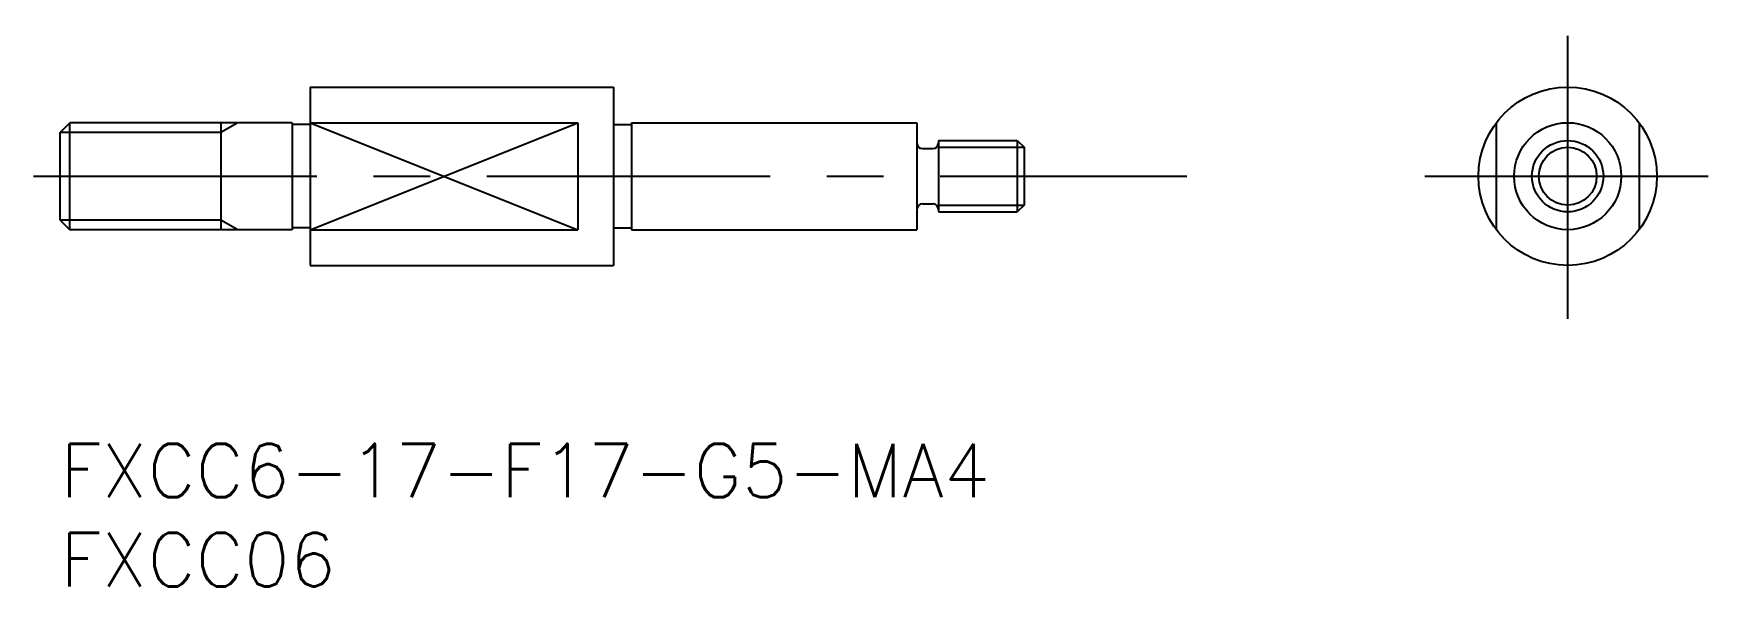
# Model space of a CAD drawing. Extents: x -1.5 to 92.5, y -8 to 23.
import ezdxf

# ---------------------------------------------------------------- set-up
doc = ezdxf.new("R2010")
doc.units = 0
doc.header["$LTSCALE"] = 0.5
doc.linetypes.add('CENTER', pattern=[50.8, 31.75, -6.35, 6.35, -6.35])
doc.linetypes.add('DASHED', pattern=[19.05, 12.7, -6.35])
doc.layers.get('0').update_dxf_attribs({"linetype": 'CONTINUOUS'})
for name, color, linetype in [('MSM_CENTER', 1, 'CENTER'), ('MSM_CONTINUOUS', 7, 'CONTINUOUS'), ('MSM_DASHED', 4, 'DASHED'), ('MSM_NARROW', 5, 'CONTINUOUS'), ('MSM_PART_NUMBER', 7, 'CONTINUOUS')]:
    doc.layers.add(name, color=color, linetype=linetype)
doc.styles.get("Standard").update_dxf_attribs({"font": 'txt.shx', "height": 3, "bigfont": 'bigfont.shx'})

# ---------------------------------------------------------------- blocks, each defined once
blk = doc.blocks.new('*U3')
at = {"layer": 'MSM_PART_NUMBER'}
blk.add_text('FXCC6-17-F17-G5-MA4', height=3, dxfattribs=at).set_placement((0, -3))
blk = doc.blocks.new('*U4')
at = {"layer": 'MSM_PART_NUMBER'}
blk.add_text('FXCC06', height=3, dxfattribs=at).set_placement((0, -8))

msp = doc.modelspace()

# ---------------------------------------------------------------- linework, layer by layer
at = {"layer": 'MSM_CENTER'}
for p, q in [((84.459, 7), (84.459, 23)), ((-1.5, 15), (63.116, 15)), ((76.459, 15), (92.459, 15))]:
    msp.add_line(p, q, dxfattribs=at)
at = {"layer": 'MSM_CONTINUOUS'}
for p, q in [((14, 20), (31, 20)), ((14, 20), (14, 10)), ((31, 20), (31, 10)), ((0, 17.459), (0.541, 18)), ((0.541, 12), (0.541, 18)), ((13, 18), (0.541, 18)), ((9, 18), (9, 12)), ((13, 18), (13, 12)), ((14, 17.9), (13, 17.9)), ((14, 18), (29, 18)), ((29, 18), (29, 12)), ((31, 17.9), (32, 17.9)), ((32, 18), (48, 18)), ((32, 18), (32, 12)), ((48, 18), (48, 12)), ((0, 12.542), (0, 17.459)), ((49.2, 17), (53.621, 17)), ((49.2, 17), (49.2, 13)), ((53.621, 17), (53.621, 13)), ((53.621, 17), (54, 16.621)), ((48.3, 16.55), (48.9, 16.55)), ((54, 16.621), (54, 13.379)), ((48.3, 13.45), (48.9, 13.45)), ((54, 13.379), (53.621, 13)), ((0, 12.542), (0.541, 12)), ((49.2, 13), (53.621, 13)), ((13, 12), (0.541, 12)), ((14, 12.1), (13, 12.1)), ((14, 12), (29, 12)), ((31, 12.1), (32, 12.1)), ((32, 12), (48, 12)), ((14, 10), (31, 10))]:
    msp.add_line(p, q, dxfattribs=at)
for radius in [5, 3, 2]:
    msp.add_circle((84.459, 15), radius, dxfattribs=at)
for centre, start, end in [((48.3, 16.85), 180, 270), ((48.9, 16.85), 270, 0), ((48.3, 13.15), 90, 180), ((48.9, 13.15), 0, 90)]:
    msp.add_arc(centre, 0.3, start, end, dxfattribs=at)
at = {"layer": 'MSM_DASHED'}
for p, q in [((80.459, 18), (80.459, 12)), ((88.459, 18), (88.459, 12))]:
    msp.add_line(p, q, dxfattribs=at)
at = {"layer": 'MSM_NARROW'}
for p, q in [((9.938, 18), (9, 17.459)), ((14, 18), (29, 12)), ((14, 12), (29, 18)), ((9, 17.459), (0, 17.459)), ((49.2, 16.621), (54, 16.621)), ((49.2, 13.379), (54, 13.379)), ((9, 12.542), (0, 12.542)), ((9.938, 12), (9, 12.542))]:
    msp.add_line(p, q, dxfattribs=at)
msp.add_circle((84.459, 15), 1.621, dxfattribs=at)

# ---------------------------------------------------------------- block references
for name in ['*U3', '*U4']:
    msp.add_blockref(name, (0, 0))

doc.saveas('drawing.dxf')
